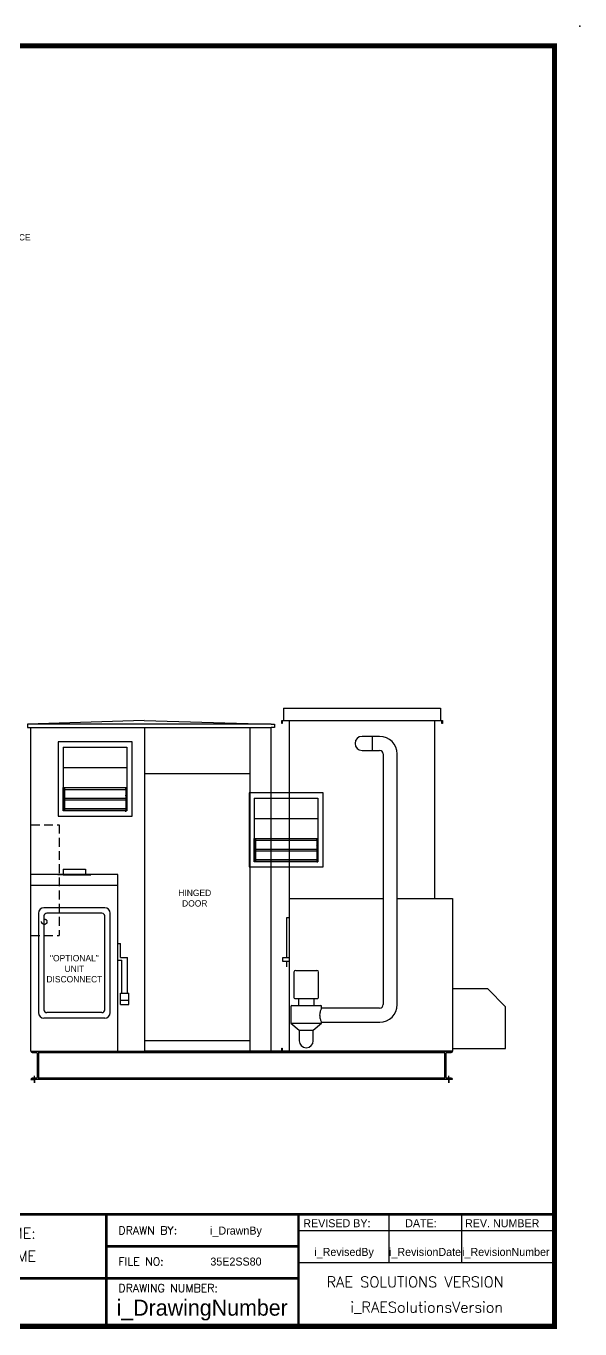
# Model space of a CAD drawing. Header units: inches. Extents: x -260 to 341, y -95 to 285.
# Drawn here: x 183.1 to 340.7, y -86.3 to 284.6 of the extents above; entities that cross this region are included whole.
import ezdxf
from ezdxf.enums import TextEntityAlignment as Align

# ---------------------------------------------------------------- set-up
doc = ezdxf.new("R2010")
doc.units = ezdxf.units.IN
doc.header["$MEASUREMENT"] = 0
doc.linetypes.add('HIDDEN', pattern=[0.375, 0.25, -0.125])
doc.layers.get('0').update_dxf_attribs({"color": 10})
doc.styles.add('SIMPLEX', font='SIMPLEX')

msp = doc.modelspace()

# ---------------------------------------------------------------- linework, layer by layer
at = {"color": 1, "linetype": 'Continuous'}
for p, q in [((256.32619, 90.40624), (301.07619, 90.40624)), ((256.32619, 90.40624), (256.32619, 86.90624)), ((301.07619, 90.40624), (301.07619, 86.90624)), ((255.82619, 86.02624), (255.82619, 86.90624)), ((255.82619, 86.90624), (258.07619, 86.90624)), ((255.95119, 86.02624), (255.82619, 86.02624)), ((255.95119, 86.78124), (255.95119, 86.02624)), ((258.07619, 86.78124), (255.95119, 86.78124)), ((258.07619, 86.90624), (258.07619, 86.89024)), ((258.07619, 86.90624), (299.32619, 86.90624)), ((258.07619, 86.89024), (299.32619, 86.89024)), ((258.07619, 36.29724), (258.07619, 86.78124)), ((299.32619, 86.90624), (301.57619, 86.90624)), ((299.32619, 86.90624), (299.32619, 86.89024)), ((299.32619, 86.78124), (299.32619, 36.29724)), ((301.45119, 86.78124), (299.32619, 86.78124)), ((301.45119, 86.02624), (301.45119, 86.78124)), ((301.57619, 86.02624), (301.45119, 86.02624)), ((301.57619, 86.90624), (301.57619, 86.02624)), ((281.71711, 82.40624), (278.70119, 82.40624)), ((281.71711, 78.40557), (281.71711, 82.40691)), ((283.71711, 82.40624), (281.71711, 82.40624)), ((213.27222, 80.85413), (192.14722, 80.85413)), ((192.14722, 80.85413), (192.14722, 59.72913)), ((193.64722, 79.35413), (211.77222, 79.35413)), ((213.27222, 59.72913), (213.27222, 80.85413)), ((278.70119, 78.40624), (281.71711, 78.40624)), ((281.71711, 78.40624), (283.71711, 78.40624)), ((284.71711, 77.40624), (284.71711, 6.04716)), ((288.71711, 6.04716), (288.71711, 77.40624)), ((193.64722, 61.22913), (193.64722, 67.86068)), ((193.70972, 61.29163), (193.70972, 67.86068)), ((193.95972, 67.86068), (193.95972, 67.72913)), ((211.45972, 67.72913), (193.95972, 67.72913)), ((193.95972, 67.72913), (193.95972, 67.22913)), ((211.45972, 67.22913), (193.95972, 67.22913)), ((193.95972, 67.22913), (193.95972, 64.72913)), ((211.45972, 67.86068), (211.45972, 67.72913)), ((211.45972, 67.72913), (211.45972, 67.22913)), ((211.45972, 67.22913), (211.45972, 64.72913)), ((211.70972, 67.86068), (211.70972, 61.29163)), ((211.77222, 67.86068), (211.77222, 61.22913)), ((211.45972, 64.72913), (193.95972, 64.72913)), ((193.95972, 64.72913), (193.95972, 64.22913)), ((211.45972, 64.22913), (193.95972, 64.22913)), ((193.95972, 64.22913), (193.95972, 61.72913)), ((211.45972, 64.72913), (211.45972, 64.22913)), ((211.45972, 64.22913), (211.45972, 61.72913)), ((267.66112, 66.34913), (246.53612, 66.34913)), ((246.53612, 66.34913), (246.53612, 45.22413)), ((248.03612, 64.84913), (266.16112, 64.84913)), ((267.66112, 45.22413), (267.66112, 66.34913)), ((192.14722, 59.72913), (213.27222, 59.72913)), ((211.77222, 61.22913), (193.64722, 61.22913)), ((211.70972, 61.29163), (193.70972, 61.29163)), ((211.45972, 61.72913), (193.95972, 61.72913)), ((193.95972, 61.72913), (193.95972, 61.29163)), ((211.45972, 61.72913), (211.45972, 61.29163)), ((248.03612, 46.72413), (248.03612, 53.35568)), ((248.09862, 46.78663), (248.09862, 53.35568)), ((248.34862, 53.35568), (248.34862, 53.22413)), ((265.84862, 53.22413), (248.34862, 53.22413)), ((248.34862, 53.22413), (248.34862, 52.72413)), ((265.84862, 52.72413), (248.34862, 52.72413)), ((248.34862, 52.72413), (248.34862, 50.22413)), ((265.84862, 53.35568), (265.84862, 53.22413)), ((265.84862, 53.22413), (265.84862, 52.72413)), ((265.84862, 52.72413), (265.84862, 50.22413)), ((266.09862, 53.35568), (266.09862, 46.78663)), ((266.16112, 53.35568), (266.16112, 46.72413)), ((265.84862, 50.22413), (248.34862, 50.22413)), ((248.34862, 50.22413), (248.34862, 49.72413)), ((265.84862, 49.72413), (248.34862, 49.72413)), ((248.34862, 49.72413), (248.34862, 47.22413)), ((265.84862, 50.22413), (265.84862, 49.72413)), ((265.84862, 49.72413), (265.84862, 47.22413)), ((246.53612, 45.22413), (267.66112, 45.22413)), ((266.16112, 46.72413), (248.03612, 46.72413)), ((266.09862, 46.78663), (248.09862, 46.78663)), ((265.84862, 47.22413), (248.34862, 47.22413)), ((248.34862, 47.22413), (248.34862, 46.78663)), ((265.84862, 47.22413), (265.84862, 46.78663)), ((258.07619, 36.29724), (284.71711, 36.29724)), ((258.07619, 36.28124), (284.71711, 36.28124)), ((258.07619, -7.09376), (258.07619, 36.28124)), ((258.09219, 36.28124), (258.09219, 36.29724)), ((288.71711, 36.29724), (299.32619, 36.29724)), ((288.71711, 36.28124), (304.45119, 36.28124)), ((299.31019, 36.29724), (299.31019, 36.28124)), ((304.45119, 36.28124), (304.45119, 12.69724)), ((257.20119, 30.78124), (257.20119, 19.40624)), ((258.07619, 30.78124), (257.20119, 30.78124)), ((256.07619, 19.40624), (256.07619, 18.40624)), ((258.07619, 19.40624), (256.07619, 19.40624)), ((256.07619, 18.40624), (258.07619, 18.40624)), ((257.20119, 18.40624), (257.20119, 16.78124)), ((259.32619, 15.28124), (259.32619, 8.03124)), ((259.82619, 15.78124), (265.82619, 15.78124)), ((266.32619, 8.03124), (266.32619, 15.28124)), ((304.43519, 12.69724), (304.43519, -7.20276)), ((304.43519, 12.69724), (304.45119, 12.69724)), ((304.45119, 12.69724), (304.45119, 10.53124)), ((259.57619, 7.78124), (266.07619, 7.78124)), ((260.57619, 7.78124), (260.57619, 5.78124)), ((265.07619, 5.78124), (265.07619, 7.78124)), ((304.45119, 10.53124), (304.45119, -6.46876)), ((314.48519, 10.53124), (304.45119, 10.53124)), ((319.57619, 5.44024), (314.48519, 10.53124)), ((258.45119, 5.53124), (258.45119, 0.78124)), ((258.70119, 5.78124), (266.95119, 5.78124)), ((267.20119, 5.03433), (267.20119, 5.53124)), ((283.71787, 5.04716), (267.20119, 5.03458)), ((319.57619, -6.46876), (319.57619, 5.44024)), ((258.45119, 0.78124), (260.82619, -1.21876)), ((258.45119, 0.78124), (267.20119, 0.78124)), ((264.82619, -1.21876), (267.20119, 0.78124)), ((267.20119, 1.03458), (283.72092, 1.04716)), ((267.20119, 0.78124), (267.20119, 1.03492)), ((260.82619, -1.21876), (260.82619, -4.21876)), ((260.82619, -1.21876), (264.82619, -1.21876)), ((264.82619, -4.21876), (264.82619, -1.21876)), ((255.82619, -6.33876), (255.95119, -6.33876)), ((255.82619, -7.21876), (255.82619, -6.33876)), ((255.82619, -7.21876), (255.82619, -6.33876)), ((304.45119, -7.21876), (255.82619, -7.21876)), ((304.45119, -7.23476), (255.82619, -7.23476)), ((255.95119, -6.33876), (255.95119, -7.09376)), ((255.95119, -7.09376), (258.07619, -7.09376)), ((304.43519, -7.20276), (304.45119, -7.20276)), ((304.43519, -7.21876), (304.45119, -7.21876)), ((304.45119, -6.46876), (319.57619, -6.46876)), ((304.45119, -6.46876), (304.45119, -7.20276)), ((304.45119, -7.20276), (304.45119, -7.21876)), ((304.45119, -7.21876), (304.45119, -7.23476))]:
    msp.add_line(p, q, dxfattribs=at)
at = {"color": 1, "ltscale": 5}
for p, q in [((216.63869, 86.89024), (183.45119, 85.89024)), ((252.82619, 85.89024), (183.45119, 85.89024)), ((184.45119, 85.89024), (183.45119, 85.89024)), ((183.45119, 85.89024), (183.45119, 84.89024)), ((216.63869, 86.89024), (252.82619, 85.89024)), ((252.82619, 85.89024), (253.82619, 85.89024)), ((253.82619, 85.89024), (253.82619, 84.89024)), ((183.45119, 84.89024), (184.45119, 84.89024)), ((183.45119, 84.89024), (252.82619, 84.89024)), ((184.45119, -7.23476), (184.45119, 84.89024)), ((216.82619, -7.23476), (216.82619, 84.89024)), ((246.82619, -7.23476), (246.82619, 84.89024)), ((252.82619, -7.23476), (252.82619, 84.89024)), ((253.82619, 84.89024), (252.82619, 84.89024)), ((216.82619, 71.83418), (246.82619, 71.83418)), ((184.45119, -7.23476), (184.45119, -7.23476)), ((184.45119, -7.23476), (304.45119, -7.23476)), ((186.70119, -15.23476), (186.70119, -7.23476)), ((246.82619, -4.23476), (216.82619, -4.23476)), ((246.82619, -7.23476), (216.82619, -7.23476)), ((252.82619, -7.23476), (246.82619, -7.23476)), ((255.82619, -7.23476), (252.82619, -7.23476)), ((255.82619, -7.23476), (252.82619, -7.23476)), ((302.20119, -7.23476), (302.20119, -15.23476)), ((304.45119, -7.23476), (304.45119, -7.23476)), ((184.82619, -7.60976), (185.95119, -7.60976)), ((186.32619, -14.48476), (186.32619, -7.98476)), ((186.70119, -7.60976), (302.20119, -7.60976)), ((302.57619, -7.98476), (302.57619, -14.48476)), ((302.95119, -7.60976), (304.07619, -7.60976)), ((185.45119, -16.23476), (185.45119, -14.23476)), ((303.45119, -16.23476), (303.45119, -14.23476)), ((304.45119, -15.23476), (184.45119, -15.23476)), ((184.45119, -15.23476), (184.45119, -15.23476)), ((184.45119, -15.23476), (185.45119, -15.23476)), ((185.95119, -14.85976), (184.82619, -14.85976)), ((185.45119, -15.23476), (185.45119, -16.23476)), ((302.20119, -14.85976), (186.70119, -14.85976)), ((304.07619, -14.85976), (302.95119, -14.85976)), ((304.45119, -15.23476), (303.45119, -15.23476)), ((303.45119, -15.23476), (303.45119, -16.23476)), ((304.45119, -15.23476), (304.45119, -15.23476))]:
    msp.add_line(p, q, dxfattribs=at)
at = {"ltscale": 5}
for p, q in [((193.64722, 79.35413), (193.64722, 67.86068)), ((211.77222, 79.35413), (211.77222, 67.86068)), ((193.64722, 73.51863), (211.77222, 73.51863)), ((193.64722, 67.86068), (211.77222, 67.86068)), ((248.03612, 64.84913), (248.03612, 53.35568)), ((266.16112, 64.84913), (266.16112, 53.35568)), ((248.03612, 59.01363), (266.16112, 59.01363)), ((248.03612, 53.35568), (266.16112, 53.35568))]:
    msp.add_line(p, q, dxfattribs=at)
at = {"color": 1, "linetype": 'HIDDEN', "ltscale": 10}
for p, q in [((184.45119, 57.25585), (192.45119, 57.25585)), ((184.45119, 57.25585), (192.45119, 57.25585)), ((192.45119, 57.25585), (192.45119, 25.75585)), ((184.45119, 25.75585), (192.45119, 25.75585)), ((197.55028, -7.23476), (225.55028, -7.23476))]:
    msp.add_line(p, q, dxfattribs=at)
at = {"color": 1}
for p, q in [((193.66072, 44.60317), (193.66072, 43.03098)), ((193.66072, 44.60317), (199.94947, 44.60317)), ((193.66072, 44.60317), (193.66072, 43.03098)), ((193.66072, 44.60317), (199.94947, 44.60317)), ((199.94947, 44.60317), (199.94947, 43.03098)), ((209.159, 43.07524), (184.45119, 43.07524)), ((193.66072, 43.12924), (192.08854, 43.12924)), ((193.66072, 43.12924), (192.08854, 43.12924)), ((193.66072, 43.03098), (192.08854, 43.03098)), ((193.66072, 43.03098), (192.08854, 43.03098)), ((193.66072, 43.03098), (199.94947, 43.03098)), ((193.66072, 43.03098), (199.94947, 43.03098)), ((199.94947, 43.12924), (201.52166, 43.12924)), ((199.94947, 43.03098), (201.52166, 43.03098)), ((209.159, -7.23476), (209.159, 43.07524)), ((209.159, 39.93087), (184.45119, 39.93087)), ((205.45213, 33.64212), (188.15807, 33.64212)), ((186.58588, 32.06993), (186.58588, 3.77056)), ((188.15807, 31.28384), (188.15807, 4.55665)), ((204.66604, 32.06993), (188.94416, 32.06993)), ((204.66604, 32.06993), (188.94416, 32.06993)), ((205.45213, 4.55665), (205.45213, 31.28384)), ((207.02432, 3.77056), (207.02432, 32.06993)), ((209.159, 23.4229), (209.9451, 23.4229)), ((209.9451, 19.49243), (209.9451, 23.4229)), ((209.159, 18.70634), (210.33814, 18.70634)), ((209.9451, 19.49243), (211.91033, 19.49243)), ((210.33814, 9.27321), (210.33814, 18.70634)), ((211.91033, 9.27321), (211.91033, 19.49243)), ((209.9451, 6.12884), (209.9451, 9.27321)), ((209.9451, 9.27321), (212.30338, 9.27321)), ((212.30338, 6.12884), (212.30338, 9.27321)), ((204.66604, 3.77056), (188.94416, 3.77056)), ((204.66604, 3.77056), (188.94416, 3.77056)), ((209.9451, 7.30798), (212.30338, 7.30798)), ((209.9451, 6.12884), (212.30338, 6.12884)), ((205.45213, 2.19837), (188.15807, 2.19837))]:
    msp.add_line(p, q, dxfattribs=at)
at = {"lineweight": 30}
for p, q in [((78.35902, -53.64244), (260.60902, -53.64244)), ((205.93402, -53.64244), (205.93402, -71.86744)), ((260.60902, -53.64244), (260.60902, -85.53619)), ((260.60902, -53.64244), (333.50902, -53.64244)), ((260.60902, -53.64244), (260.60902, -58.19869)), ((286.33119, -53.64244), (286.33119, -67.31119)), ((307.04643, -53.64244), (307.04643, -67.31119)), ((260.60902, -58.19869), (333.50902, -58.19869)), ((205.93402, -62.75494), (260.60902, -62.75494)), ((205.93402, -71.86744), (205.93402, -62.75494)), ((260.60902, -67.31119), (333.50902, -67.31119)), ((260.60902, -71.86744), (78.35902, -71.86744)), ((205.93402, -71.86744), (205.93402, -85.53619))]:
    msp.add_line(p, q, dxfattribs=at)
at = {"const_width": 1.458}
msp.add_lwpolyline([(-249.69098, -85.53619), (333.50902, -85.53619), (333.50902, 278.96381), (-249.69098, 278.96381), (-249.69098, -85.53619)], dxfattribs=at)
at = {"lineweight": 30, "const_width": 0.729}
for points in [[(333.50902, -53.64244), (-103.89098, -53.64244), (-103.89098, -85.53619)], [(205.93402, -53.64244), (205.93402, -85.53619)], [(260.60902, -85.53619), (260.60902, -53.64244), (333.50902, -53.64244)], [(260.60902, -62.75494), (205.93402, -62.75494), (205.93402, -85.53619)], [(260.60902, -71.86744), (78.35902, -71.86744)]]:
    msp.add_lwpolyline(points, dxfattribs=at)
at = {"color": 1, "linetype": 'HIDDEN', "ltscale": 10}
msp.add_circle((188.24366, 29.63679), 0.7702, dxfattribs=at)
at = {"color": 1, "linetype": 'Continuous'}
for centre, radius, start, end in [((278.70119, 80.40624), 2, 90, 270), ((283.71711, 77.40624), 5, 0, 90), ((283.71711, 77.40624), 1, 0, 90), ((202.70972, 70.29163), 9.53125, 199.2198645, 203.3598377), ((202.70972, 70.29163), 9.59375, 200.263336, 204.2095026), ((202.70972, 70.29163), 9.21875, 195.2894706, 198.3497386), ((202.70972, 70.29163), 9.15625, 195.3964128, 197.1314638), ((202.70972, 70.29163), 9.15625, 342.8685362, 344.6035872), ((202.70972, 70.29163), 9.21875, 341.6502614, 344.7105294), ((202.70972, 70.29163), 9.90625, 204.6987423, 207.9593124), ((202.70972, 70.29163), 9.96875, 205.4685689, 208.6287164), ((202.70972, 70.29163), 10.28125, 208.9100268, 211.6724334), ((202.70972, 70.29163), 10.34375, 209.5308265, 212.2292036), ((202.70972, 70.29163), 9.90625, 332.0406876, 335.3012577), ((202.70972, 70.29163), 9.96875, 331.3712836, 334.5314311), ((202.70972, 70.29163), 10.28125, 328.3275666, 331.0899732), ((202.70972, 70.29163), 10.34375, 327.7707964, 330.4691735), ((202.70972, 64.8929), 9.53125, 336.6401623, 340.7801355), ((202.70972, 64.8929), 9.59375, 335.7904974, 339.736664), ((257.09862, 55.78663), 9.53125, 199.2198645, 203.3598377), ((257.09862, 55.78663), 9.59375, 200.263336, 204.2095026), ((257.09862, 55.78663), 9.21875, 195.2894706, 198.3497386), ((257.09862, 55.78663), 9.15625, 195.3964128, 197.1314638), ((257.09862, 55.78663), 9.15625, 342.8685362, 344.6035872), ((257.09862, 55.78663), 9.21875, 341.6502614, 344.7105294), ((257.09862, 55.78663), 9.90625, 204.6987423, 207.9593124), ((257.09862, 55.78663), 9.96875, 205.4685689, 208.6287164), ((257.09862, 55.78663), 10.28125, 208.9100268, 211.6724334), ((257.09862, 55.78663), 10.34375, 209.5308265, 212.2292036), ((257.09862, 55.78663), 9.90625, 332.0406876, 335.3012577), ((257.09862, 55.78663), 9.96875, 331.3712836, 334.5314311), ((257.09862, 55.78663), 10.28125, 328.3275666, 331.0899732), ((257.09862, 55.78663), 10.34375, 327.7707964, 330.4691735), ((257.09862, 50.3879), 9.53125, 336.6401623, 340.7801355), ((257.09862, 50.3879), 9.59375, 335.7904974, 339.736664), ((259.82619, 15.28124), 0.5, 90, 180), ((265.82619, 15.28124), 0.5, 0, 90), ((259.57619, 8.03124), 0.25, 180, 270), ((266.07619, 8.03124), 0.25, 270, 0), ((258.70119, 5.53124), 0.25, 90, 180), ((266.95119, 5.53124), 0.25, 0, 90), ((283.71711, 6.04716), 1, 270.0436467, 0), ((283.71711, 6.04716), 5, 270.0436467, 0), ((262.82619, -4.21876), 2, 180, 0)]:
    msp.add_arc(centre, radius, start, end, dxfattribs=at)
at = {"color": 1}
for centre, radius, start, end in [((188.15807, 32.06993), 1.57219, 90, 180), ((205.45213, 32.06993), 1.57219, 0, 90), ((188.94416, 31.28384), 0.78609, 90, 180), ((204.66604, 31.28384), 0.78609, 0, 90), ((188.15807, 3.77056), 1.57219, 180, 270), ((188.94416, 4.55665), 0.78609, 180, 270), ((204.66604, 4.55665), 0.78609, 270, 0), ((205.45213, 3.77056), 1.57219, 270, 0)]:
    msp.add_arc(centre, radius, start, end, dxfattribs=at)
at = {"color": 1, "ltscale": 5}
for centre, start, end in [((184.82619, -7.23476), 180, 270), ((304.07619, -7.23476), 270, 360), ((185.95119, -7.98476), 0, 90), ((302.95119, -7.98476), 90, 180), ((185.95119, -14.48476), 270, 0), ((302.95119, -14.48476), 180, 270), ((184.82619, -15.23476), 90, 180), ((304.07619, -15.23476), 0, 90)]:
    msp.add_arc(centre, 0.375, start, end, dxfattribs=at)
at = {"color": 1, "linetype": 'Continuous'}
msp.add_open_spline([(267.20114, 1.03469), (267.20116, 1.03527), (267.19931, 1.03997), (267.19556, 1.04882), (267.18634, 1.07058), (267.16569, 1.11739), (267.13672, 1.18635), (267.10362, 1.26519), (267.05966, 1.37297), (267.01234, 1.50402), (266.96665, 1.63058), (266.91782, 1.77884), (266.87377, 1.94401), (266.82835, 2.11431), (266.78799, 2.30259), (266.76135, 2.50155), (266.7359, 2.69167), (266.72297, 2.89153), (266.72579, 3.09021), (266.72874, 3.29832), (266.74898, 3.50513), (266.78127, 3.69928), (266.81632, 3.91004), (266.86557, 4.10588), (266.91739, 4.27824), (266.9634, 4.43126), (267.01144, 4.56577), (267.05432, 4.67771), (267.09874, 4.79364), (267.13762, 4.88537), (267.16348, 4.94573), (267.18776, 5.00242), (267.20056, 5.03145), (267.20114, 5.0344)], degree=3, knots=[0, 0, 0, 0, 0.035204812, 0.035204812, 0.035204812, 0.121723958, 0.121723958, 0.121723958, 0.220620102, 0.220620102, 0.220620102, 0.316124636, 0.316124636, 0.316124636, 0.414592854, 0.414592854, 0.414592854, 0.508684994, 0.508684994, 0.508684994, 0.607246149, 0.607246149, 0.607246149, 0.714246102, 0.714246102, 0.714246102, 0.809236382, 0.809236382, 0.809236382, 0.907613789, 0.907613789, 0.907613789, 1, 1, 1, 1], dxfattribs=at)
for p in [(340.73613, 284.57875), (260.60902, -85.53619)]:
    msp.add_point(p)

# ---------------------------------------------------------------- texts
at = {"color": 1}
msp.add_text('96" MINIMUM SERVICE CLEARANCE', height=1.8, dxfattribs=at).set_placement((142.69256, 223.55577))
at = {"lineweight": 30}
for s, p in [('REVISED BY:', (261.97647, -57.31504)), ('DATE:', (290.98681, -57.31504)), ('REV. NUMBER', (308.02295, -57.31504))]:
    msp.add_text(s, height=2.278125, dxfattribs=at).set_placement(p)
at = {"lineweight": 30, "style": 'SIMPLEX'}
for s, p in [('PROJECT NAME:', (169.94161, -60.55255)), ('i_PROJECTNAME', (170.17165, -67.02806)), ('i_RAESolutionsVersion', (297.13423, -81.59383))]:
    msp.add_text(s, height=3.02535, dxfattribs=at).set_placement(p, align=Align.CENTER)
for s, height, p in [('DRAWN BY:', 2.278125, (209.35121, -59.33775)), ('FILE NO:', 2.278125, (209.35121, -68.23)), ('DRAWING NUMBER:', 2.278125, (209.35121, -75.78284)), ('RAE SOLUTIONS VERSION', 3.02535, (268.59589, -74.4053))]:
    msp.add_text(s, height=height, dxfattribs=at).set_placement(p)
at = {"lineweight": 30}
for s, height, p in [('i_DrawnBy', 2.278125, (242.81175, -59.41281)), ('35E2SS80', 2.278125, (242.81175, -68.22689)), ('i_RevisedBy', 2.278125, (273.58638, -65.4837)), ('i_RevisionDate', 2.278125, (296.63633, -65.4837)), ('i_RevisionNumber', 2.278125, (319.642, -65.4837)), ('i_DrawingNumber', 4.55625, (233.18827, -82.48768))]:
    msp.add_text(s, height=height, dxfattribs=at).set_placement(p, align=Align.CENTER)
at = {"color": 1, "ltscale": 5, "char_height": 1.8}
for s, insert, attachment_point in [('HINGED\\PDOOR', (231.08093, 36.34749), 5), ('"OPTIONAL"\\PUNIT\\PDISCONNECT', (196.81571, 20.17556), 2)]:
    msp.add_mtext(s, dxfattribs=dict(at, insert=insert, attachment_point=attachment_point))

doc.saveas('drawing.dxf')
